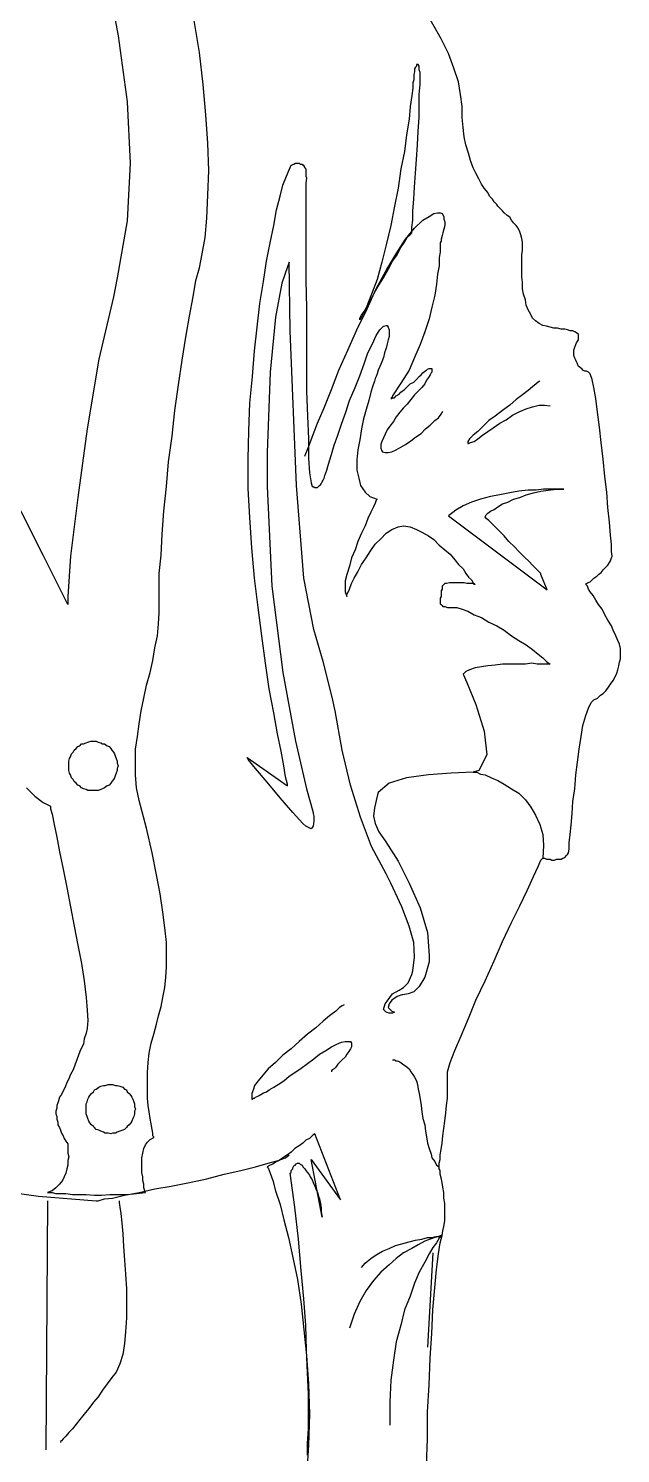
# Model space of a CAD drawing. Extents: x 139.2 to 139.88, y 53.83 to 55.68.
# Drawn here: x 139.574 to 139.825, y 54.707 to 55.31 of the extents above; entities that cross this region are included whole.
import ezdxf

# ---------------------------------------------------------------- set-up
doc = ezdxf.new("R2010")
doc.units = 0
doc.layers.get('0').update_dxf_attribs({"linetype": 'CONTINUOUS'})

msp = doc.modelspace()

# ---------------------------------------------------------------- linework, layer by layer
at = {"linetype": 'CONTINUOUS'}
for points in [[(139.60642, 55.33741), (139.61223, 55.30643), (139.6161, 55.27855), (139.61726, 55.2526), (139.6161, 55.2282), (139.61183, 55.20419), (139.61029, 55.19605), (139.60409, 55.16972), (139.59906, 55.14029), (139.59519, 55.11125), (139.59208, 55.08646), (139.59092, 55.06942), (139.59092, 55.06594), (139.58047, 55.08685), (139.55335, 55.14029), (139.5154, 55.21465), (139.47242, 55.29713), (139.42983, 55.37536)], [(139.75784, 55.27662), (139.75706, 55.28165), (139.75629, 55.28707), (139.75435, 55.29288), (139.75204, 55.29907), (139.74893, 55.30527), (139.74545, 55.31146), (139.74158, 55.31804), (139.73731, 55.32425), (139.73266, 55.33045), (139.72763, 55.33626), (139.7226, 55.34206), (139.71718, 55.34709), (139.71137, 55.35214), (139.70595, 55.35639), (139.70014, 55.36026), (139.69433, 55.36335)], [(139.5735, 54.98849), (139.57698, 54.985), (139.58047, 54.98228), (139.58356, 54.98073), (139.58356, 54.97957), (139.58434, 54.97726), (139.58512, 54.97299), (139.58627, 54.96756), (139.58745, 54.96137), (139.58899, 54.95401), (139.59054, 54.94627), (139.59208, 54.93813), (139.59364, 54.93001), (139.59519, 54.92187), (139.59673, 54.91413), (139.5979, 54.90677), (139.59867, 54.8998), (139.59906, 54.89437), (139.59944, 54.89011), (139.59906, 54.88663), (139.59867, 54.8847), (139.5979, 54.88237), (139.59751, 54.88005), (139.59635, 54.87772), (139.59557, 54.87578), (139.59479, 54.87346), (139.59402, 54.87153), (139.59326, 54.8692), (139.59208, 54.86726), (139.59132, 54.86533), (139.59054, 54.86379), (139.58976, 54.86184), (139.58899, 54.8603), (139.58821, 54.85874), (139.58745, 54.85758), (139.58705, 54.85603), (139.58667, 54.85527), (139.58627, 54.85409), (139.58627, 54.85293), (139.58589, 54.85178), (139.58589, 54.85062), (139.58627, 54.84944), (139.58627, 54.84829), (139.58667, 54.84713), (139.58667, 54.84597), (139.58745, 54.8448), (139.58783, 54.84364), (139.58821, 54.84248), (139.58899, 54.84132), (139.58938, 54.84016), (139.59015, 54.83899), (139.59092, 54.83783), (139.59092, 54.83783), (139.59092, 54.83745), (139.59092, 54.83628), (139.59092, 54.83551), (139.59092, 54.83396), (139.59132, 54.83241), (139.59092, 54.83087), (139.59092, 54.82893), (139.59054, 54.82738), (139.59015, 54.82544), (139.58938, 54.82389), (139.58861, 54.82235), (139.58745, 54.82079), (139.58589, 54.81924), (139.58434, 54.81808), (139.5824, 54.8173), (139.5824, 54.8173), (139.58318, 54.8173), (139.58434, 54.8173), (139.58589, 54.81692), (139.58783, 54.81692), (139.59015, 54.81692), (139.59286, 54.81654), (139.59557, 54.81654), (139.59867, 54.81654), (139.60216, 54.81614), (139.60525, 54.81614), (139.60874, 54.81654), (139.61261, 54.81654), (139.6161, 54.81654), (139.61997, 54.81692), (139.62384, 54.8173), (139.62346, 54.8177), (139.62346, 54.81808), (139.62307, 54.81924), (139.62307, 54.82079), (139.62269, 54.82235), (139.62269, 54.82389), (139.62229, 54.82582), (139.62229, 54.82815), (139.62229, 54.83009), (139.62229, 54.83202), (139.62269, 54.83396), (139.62307, 54.8359), (139.62384, 54.83745), (139.62462, 54.83861), (139.62578, 54.83977), (139.62733, 54.84054), (139.62733, 54.84092), (139.62694, 54.84132), (139.62694, 54.84248), (139.62656, 54.84403), (139.62618, 54.84635), (139.62578, 54.84868), (139.6254, 54.85138), (139.625, 54.85409), (139.62462, 54.8572), (139.62462, 54.86068), (139.62462, 54.86455), (139.62462, 54.86804), (139.625, 54.87231), (139.6254, 54.87618), (139.62618, 54.88043), (139.62733, 54.8843), (139.62849, 54.88857), (139.62927, 54.89204), (139.63043, 54.89593), (139.6312, 54.8998), (139.63198, 54.90405), (139.63236, 54.90832), (139.63274, 54.91257), (139.63274, 54.91762), (139.63274, 54.92303), (139.63198, 54.92923), (139.6312, 54.93582), (139.63005, 54.94356), (139.62849, 54.9517), (139.62656, 54.96098), (139.62422, 54.97145), (139.62113, 54.98306), (139.61997, 54.98849), (139.61959, 54.9939), (139.61959, 54.99932), (139.61959, 55.00475), (139.62035, 55.01018), (139.62113, 55.01559), (139.62191, 55.02101), (139.62307, 55.02644), (139.62422, 55.03185), (139.62578, 55.03727), (139.62694, 55.04232), (139.62771, 55.04773), (139.62887, 55.05277), (139.62927, 55.0578), (139.62965, 55.06245), (139.62965, 55.0671), (139.62965, 55.07253), (139.62965, 55.0791), (139.63043, 55.08685), (139.63081, 55.09575), (139.63159, 55.10543), (139.63274, 55.11589), (139.63352, 55.12636), (139.63508, 55.13719), (139.63623, 55.14803), (139.63779, 55.15888), (139.63933, 55.16934), (139.64088, 55.17901), (139.64244, 55.18793), (139.64398, 55.19605), (139.64515, 55.20303), (139.64669, 55.20844), (139.64785, 55.21427), (139.64902, 55.22123), (139.6498, 55.22937), (139.65018, 55.23905), (139.65056, 55.2495), (139.65018, 55.26112), (139.6494, 55.27313), (139.64824, 55.2859), (139.64669, 55.29946), (139.64437, 55.31301)], [(139.73654, 55.22317), (139.73654, 55.22355), (139.73654, 55.22548), (139.73693, 55.22859), (139.73693, 55.23246), (139.73731, 55.23749), (139.73771, 55.24254), (139.73809, 55.24835), (139.73847, 55.25415), (139.73887, 55.26034), (139.73925, 55.26616), (139.73964, 55.27197), (139.73964, 55.277), (139.73964, 55.28165), (139.74003, 55.2859), (139.74003, 55.28901), (139.74003, 55.29094), (139.73964, 55.2921), (139.73964, 55.29326), (139.73964, 55.29366), (139.73925, 55.29442), (139.73925, 55.29442), (139.73887, 55.29442), (139.73847, 55.29442), (139.73847, 55.29404), (139.73847, 55.29366), (139.73809, 55.29326), (139.73771, 55.29248), (139.73771, 55.29133), (139.73731, 55.29017), (139.73731, 55.28901), (139.73731, 55.28783), (139.73693, 55.28668), (139.73693, 55.28436), (139.73654, 55.28127), (139.73577, 55.27662), (139.73538, 55.27119), (139.73422, 55.26461), (139.73344, 55.25764), (139.73189, 55.25028), (139.73073, 55.24214), (139.72919, 55.2344), (139.72763, 55.22626), (139.7257, 55.21814), (139.72376, 55.21078), (139.72183, 55.20342), (139.7195, 55.19723), (139.71718, 55.19141), (139.71447, 55.18638), (139.71447, 55.18715), (139.71524, 55.18831), (139.7164, 55.18987), (139.71756, 55.19218), (139.71911, 55.1949), (139.72067, 55.19799), (139.7226, 55.2011), (139.72454, 55.20419), (139.72648, 55.20768), (139.72841, 55.21116), (139.73035, 55.21387), (139.73189, 55.21696), (139.73344, 55.2193), (139.7346, 55.22123), (139.73577, 55.22239), (139.73654, 55.22317)], [(139.77255, 55.23518), (139.77139, 55.23634), (139.77061, 55.23749), (139.76946, 55.23865), (139.76868, 55.24021), (139.76714, 55.24214), (139.76598, 55.2437), (139.76481, 55.24601), (139.76365, 55.24835), (139.76249, 55.25066), (139.76133, 55.25376), (139.76055, 55.25687), (139.7594, 55.26034), (139.75862, 55.26383), (139.75822, 55.2677), (139.75784, 55.27197), (139.75784, 55.27662)], [(139.66684, 55.00126), (139.68388, 54.98925), (139.68388, 54.99003), (139.6831, 54.99312), (139.68232, 54.99777), (139.68116, 55.00397), (139.67961, 55.01133), (139.67806, 55.02023), (139.67612, 55.03031), (139.67458, 55.04115), (139.67303, 55.05277), (139.67147, 55.06477), (139.66993, 55.07716), (139.66877, 55.08995), (139.668, 55.10273), (139.66722, 55.11512), (139.66722, 55.12752), (139.6676, 55.13951), (139.668, 55.15114), (139.66915, 55.16237), (139.66993, 55.17321), (139.67109, 55.18328), (139.67225, 55.19334), (139.6738, 55.20264), (139.67496, 55.21116), (139.67652, 55.21892), (139.67806, 55.22626), (139.67923, 55.23285), (139.68077, 55.23865), (139.68194, 55.2433), (139.68348, 55.24717), (139.68464, 55.24988), (139.68542, 55.25182), (139.68658, 55.25222), (139.68735, 55.2526), (139.68775, 55.2526), (139.68853, 55.2526), (139.68891, 55.2526), (139.68929, 55.25222), (139.69007, 55.25222), (139.69046, 55.25182), (139.69084, 55.25182), (139.69084, 55.25144), (139.69122, 55.25066), (139.69162, 55.25028), (139.69162, 55.24988), (139.69162, 55.24911), (139.69162, 55.24835), (139.69162, 55.24717), (139.692, 55.24641), (139.69162, 55.24408), (139.69162, 55.23905), (139.69162, 55.23246), (139.69162, 55.22394), (139.69162, 55.21387), (139.69162, 55.20303), (139.692, 55.19141), (139.692, 55.17941), (139.692, 55.16778), (139.692, 55.15617), (139.6924, 55.14571), (139.69278, 55.13604), (139.69278, 55.1279), (139.69316, 55.12171), (139.69394, 55.11744), (139.69433, 55.11589), (139.69471, 55.11589), (139.69549, 55.11551), (139.69587, 55.11551), (139.69627, 55.11551), (139.69665, 55.11551), (139.69705, 55.11589), (139.69743, 55.11628), (139.69781, 55.11666), (139.6982, 55.11706), (139.69859, 55.11782), (139.69898, 55.1186), (139.69936, 55.11938), (139.69974, 55.12054), (139.70014, 55.12171), (139.70052, 55.12287), (139.70092, 55.12441), (139.70168, 55.12674), (139.70246, 55.12945), (139.70363, 55.13332), (139.70517, 55.13757), (139.70672, 55.14222), (139.70866, 55.14727), (139.7102, 55.1523), (139.71253, 55.15772), (139.71447, 55.16275), (139.7164, 55.16778), (139.71796, 55.17243), (139.71989, 55.1763), (139.72143, 55.17979), (139.72299, 55.18212), (139.72454, 55.18366), (139.7257, 55.18406), (139.72608, 55.18406), (139.72648, 55.18328), (139.72686, 55.18212), (139.72686, 55.18095), (139.72686, 55.17941), (139.72648, 55.17786), (139.72608, 55.1763), (139.7257, 55.17437), (139.72492, 55.17243), (139.72454, 55.17049), (139.72376, 55.16856), (139.72299, 55.16662), (139.72221, 55.16508), (139.72183, 55.16353), (139.72143, 55.16237), (139.72105, 55.16159), (139.72067, 55.16044), (139.71989, 55.1581), (139.71911, 55.15579), (139.71834, 55.1523), (139.71718, 55.14843), (139.71602, 55.14455), (139.71524, 55.14029), (139.71447, 55.13564), (139.71369, 55.13139), (139.71331, 55.12712), (139.71331, 55.12287), (139.71409, 55.11938), (139.71485, 55.11628), (139.71678, 55.11357), (139.71872, 55.11163), (139.72183, 55.11048), (139.72143, 55.11008), (139.72105, 55.10892), (139.72027, 55.10737), (139.71911, 55.10505), (139.71796, 55.10234), (139.71678, 55.09924), (139.71524, 55.09615), (139.71369, 55.09266), (139.71253, 55.08917), (139.71098, 55.08568), (139.7102, 55.0822), (139.70904, 55.07871), (139.70826, 55.076), (139.70826, 55.07329), (139.70826, 55.07135), (139.70904, 55.06942), (139.70904, 55.07019), (139.70944, 55.07097), (139.7102, 55.07253), (139.71098, 55.07484), (139.71215, 55.07716), (139.71369, 55.07987), (139.71524, 55.08298), (139.71718, 55.08568), (139.71911, 55.08879), (139.72105, 55.0915), (139.72337, 55.09382), (139.7257, 55.09615), (139.72802, 55.09769), (139.73073, 55.09885), (139.73306, 55.09924), (139.73577, 55.09885), (139.73847, 55.09769), (139.7408, 55.09653), (139.74352, 55.09498), (139.74583, 55.09344), (139.74816, 55.0911), (139.75048, 55.08917), (139.75281, 55.08723), (139.75475, 55.08492), (139.75629, 55.08298), (139.75822, 55.08105), (139.7594, 55.0791), (139.76055, 55.07756), (139.76171, 55.0764), (139.76249, 55.07522), (139.76287, 55.07484), (139.76327, 55.07446), (139.76287, 55.07446), (139.76249, 55.07484), (139.76171, 55.07484), (139.76094, 55.07484), (139.75978, 55.07484), (139.75862, 55.07522), (139.75745, 55.07522), (139.75629, 55.07522), (139.75475, 55.07522), (139.75357, 55.07522), (139.75242, 55.07522), (139.75126, 55.07484), (139.75048, 55.07484), (139.7497, 55.07407), (139.74932, 55.07368), (139.74932, 55.07253), (139.74893, 55.07175), (139.74893, 55.07097), (139.74893, 55.07019), (139.74893, 55.06942), (139.74854, 55.06864), (139.74854, 55.06826), (139.74854, 55.06748), (139.74854, 55.0671), (139.74854, 55.06632), (139.74893, 55.06594), (139.74932, 55.06555), (139.7497, 55.06516), (139.75048, 55.06516), (139.75164, 55.06477), (139.75281, 55.06477), (139.75397, 55.06477), (139.75551, 55.06477), (139.75784, 55.06401), (139.76016, 55.06323), (139.76287, 55.06167), (139.76598, 55.06052), (139.76907, 55.05858), (139.77255, 55.05703), (139.77566, 55.05509), (139.77875, 55.05277), (139.78185, 55.05084), (139.78496, 55.0489), (139.78765, 55.04695), (139.78999, 55.04502), (139.79192, 55.04348), (139.79348, 55.04192), (139.79501, 55.04076), (139.79424, 55.04076), (139.79348, 55.04076), (139.79192, 55.04076), (139.7896, 55.04076), (139.78727, 55.04115), (139.78456, 55.04076), (139.78147, 55.04076), (139.77798, 55.04076), (139.77488, 55.04076), (139.77179, 55.04037), (139.76868, 55.03999), (139.76598, 55.03961), (139.76327, 55.03921), (139.76094, 55.03843), (139.7594, 55.03767), (139.75822, 55.0365), (139.75978, 55.03302), (139.76365, 55.02372), (139.76714, 55.01249), (139.7683, 55.00242), (139.76481, 54.99583), (139.76249, 54.99507), (139.75319, 54.99468), (139.74352, 54.9939), (139.73422, 54.99274), (139.72686, 54.99042), (139.72221, 54.98655), (139.72183, 54.985), (139.72067, 54.97997), (139.72027, 54.97648), (139.72105, 54.97338), (139.7226, 54.96989), (139.7253, 54.96602), (139.72648, 54.96409), (139.73073, 54.9575), (139.73538, 54.94821), (139.74003, 54.93775), (139.74312, 54.9273), (139.7439, 54.91762), (139.7439, 54.9149), (139.74196, 54.90832), (139.73964, 54.90445), (139.73731, 54.90212), (139.735, 54.90134), (139.73266, 54.90096), (139.73228, 54.90096), (139.73035, 54.90018), (139.72802, 54.89863), (139.72686, 54.89709), (139.72648, 54.89553), (139.72802, 54.89399), (139.72919, 54.8936), (139.72841, 54.89322), (139.72686, 54.89322), (139.7257, 54.8936), (139.72454, 54.89476), (139.7253, 54.89709), (139.72608, 54.89825), (139.72841, 54.90134), (139.73112, 54.90289), (139.73306, 54.90405), (139.735, 54.90599), (139.73654, 54.90948), (139.73693, 54.91103), (139.73771, 54.91684), (139.73731, 54.92303), (139.73538, 54.93001), (139.73228, 54.93813), (139.72763, 54.94821), (139.7257, 54.95208), (139.7195, 54.96369), (139.71485, 54.97608), (139.7106, 54.98965), (139.7071, 55.00435), (139.70401, 55.02101), (139.70285, 55.02682), (139.69898, 55.04192), (139.69509, 55.05547), (139.69084, 55.07716), (139.68775, 55.11628), (139.68504, 55.18173), (139.68464, 55.21078), (139.68388, 55.20884), (139.68155, 55.20186), (139.67883, 55.18753), (139.67652, 55.16431), (139.67536, 55.13023), (139.67536, 55.11589), (139.67729, 55.07368), (139.68194, 55.03727), (139.68735, 55.00822), (139.692, 54.98809), (139.69471, 54.97802), (139.69471, 54.97764), (139.69509, 54.97648), (139.69509, 54.97454), (139.69471, 54.97221), (139.69394, 54.97105), (139.69162, 54.97221), (139.69046, 54.97338), (139.68619, 54.97802), (139.68077, 54.98422), (139.67536, 54.9908), (139.67031, 54.99661), (139.66722, 55.00048), (139.66684, 55.00126)], [(139.7834, 55.21581), (139.7834, 55.21774), (139.7834, 55.2193), (139.78302, 55.22085), (139.78262, 55.22239), (139.78224, 55.22355), (139.78147, 55.2251), (139.78069, 55.22626), (139.77953, 55.22744), (139.77875, 55.22859), (139.77798, 55.22975), (139.77682, 55.23053), (139.77566, 55.23169), (139.77488, 55.23246), (139.77372, 55.23362), (139.77295, 55.2344), (139.77255, 55.23518)], [(139.69122, 55.12867), (139.69162, 55.12983), (139.69278, 55.13255), (139.69433, 55.13681), (139.69665, 55.14262), (139.69936, 55.1492), (139.70246, 55.15695), (139.70557, 55.16508), (139.70944, 55.1736), (139.71331, 55.18212), (139.71756, 55.19102), (139.72143, 55.19954), (139.7257, 55.20729), (139.72995, 55.21427), (139.73382, 55.22045), (139.73771, 55.2251), (139.74118, 55.22859)], [(139.74118, 55.22859), (139.7439, 55.23013), (139.74583, 55.23131), (139.74739, 55.23169), (139.74854, 55.23169), (139.74932, 55.23131), (139.7501, 55.23013), (139.7501, 55.22897), (139.75048, 55.22782), (139.75048, 55.22626), (139.7501, 55.22472), (139.7497, 55.22317), (139.74932, 55.22201), (139.74893, 55.22045), (139.74893, 55.21968), (139.74854, 55.21892), (139.74854, 55.21892)], [(139.74854, 55.21892), (139.74854, 55.21852), (139.74854, 55.21696), (139.74854, 55.21503), (139.74816, 55.21271), (139.74816, 55.20922), (139.74739, 55.20575), (139.74699, 55.20148), (139.74623, 55.19683), (139.74505, 55.1918), (139.7439, 55.18676), (139.74196, 55.18135), (139.74003, 55.17592), (139.73771, 55.17049), (139.73538, 55.16508), (139.73189, 55.15966), (139.72841, 55.15423)], [(139.79192, 55.18406), (139.79037, 55.18482), (139.78883, 55.18599), (139.78765, 55.18715), (139.78689, 55.18871), (139.78572, 55.19064), (139.78496, 55.19258), (139.78456, 55.1949), (139.78378, 55.19723), (139.7834, 55.19954), (139.7834, 55.20226), (139.78302, 55.20457), (139.78302, 55.20691), (139.78302, 55.20962), (139.78302, 55.21155), (139.78302, 55.21387), (139.7834, 55.21581)], [(139.80625, 55.1767), (139.80702, 55.17786), (139.80702, 55.17863), (139.80702, 55.17979), (139.80702, 55.18019), (139.80625, 55.18095), (139.80547, 55.18135), (139.80471, 55.18173), (139.80353, 55.18173), (139.80238, 55.18212), (139.80122, 55.1825), (139.79966, 55.1825), (139.79812, 55.18289), (139.79657, 55.18289), (139.79501, 55.18328), (139.79348, 55.18366), (139.79192, 55.18406)], [(139.81128, 55.16431), (139.81051, 55.16469), (139.80974, 55.16469), (139.80896, 55.16508), (139.80858, 55.16547), (139.8078, 55.16624), (139.80702, 55.16662), (139.80664, 55.16778), (139.80625, 55.16856), (139.80587, 55.16934), (139.80547, 55.17011), (139.80509, 55.17127), (139.80509, 55.17243), (139.80509, 55.1736), (139.80547, 55.17476), (139.80587, 55.17592), (139.80625, 55.1767)], [(139.72841, 55.15423), (139.72802, 55.15346), (139.72763, 55.15307), (139.72802, 55.15307), (139.72841, 55.15346), (139.72919, 55.15346), (139.72995, 55.15423), (139.73112, 55.15501), (139.73189, 55.15579), (139.73344, 55.15695), (139.7346, 55.1581), (139.73577, 55.15926), (139.73731, 55.16004), (139.73847, 55.1612), (139.73964, 55.16237), (139.74041, 55.16313), (139.74118, 55.16391)], [(139.74118, 55.16391), (139.74196, 55.16469), (139.74274, 55.16508), (139.74312, 55.16547), (139.7439, 55.16585), (139.74429, 55.16585), (139.74467, 55.16585), (139.74505, 55.16585), (139.74505, 55.16547), (139.74505, 55.16508), (139.74505, 55.16431), (139.74467, 55.16391), (139.74429, 55.16313), (139.74352, 55.16198), (139.74274, 55.16082), (139.74196, 55.15926), (139.7408, 55.15772)], [(139.82135, 55.08646), (139.82097, 55.08839), (139.82097, 55.0915), (139.82057, 55.09537), (139.82019, 55.10078), (139.81942, 55.10699), (139.81903, 55.11357), (139.81826, 55.12015), (139.81748, 55.12752), (139.8167, 55.13448), (139.81593, 55.14106), (139.81516, 55.14727), (139.81439, 55.15307), (139.81361, 55.15772), (139.81283, 55.1612), (139.81205, 55.16353), (139.81128, 55.16431)], [(139.7408, 55.15772), (139.73925, 55.15617), (139.73771, 55.15461), (139.73615, 55.15268), (139.7346, 55.15074), (139.73306, 55.1492), (139.73151, 55.14727), (139.72995, 55.14533), (139.72879, 55.1434), (139.72725, 55.14146), (139.72608, 55.13991), (139.7253, 55.13797), (139.72454, 55.13642), (139.72376, 55.13488), (139.72337, 55.1337), (139.72337, 55.13216), (139.72376, 55.13099)], [(139.79076, 55.16044), (139.78999, 55.16004), (139.78921, 55.15926), (139.78765, 55.1581), (139.78572, 55.15655), (139.7834, 55.15461), (139.78069, 55.15268), (139.77798, 55.15036), (139.77488, 55.14803), (139.77179, 55.14571), (139.76907, 55.14378), (139.76674, 55.14146), (139.76443, 55.13913), (139.76249, 55.13757), (139.76094, 55.13604), (139.76016, 55.13488), (139.76016, 55.1341)], [(139.76016, 55.1341), (139.76055, 55.1341), (139.76133, 55.13448), (139.76287, 55.13488), (139.76443, 55.13604), (139.76636, 55.13757), (139.76868, 55.13913), (139.77101, 55.14068), (139.77372, 55.14262), (139.77644, 55.14416), (139.77913, 55.14609), (139.78224, 55.14765), (139.78496, 55.14881), (139.78765, 55.14958), (139.79037, 55.15036), (139.7927, 55.15036), (139.79501, 55.14998)], [(139.72376, 55.13099), (139.72414, 55.13061), (139.7253, 55.13023), (139.72648, 55.13023), (139.72802, 55.13061), (139.72995, 55.13139), (139.73189, 55.13255), (139.73382, 55.1337), (139.73615, 55.13526), (139.73809, 55.13681), (139.74041, 55.13835), (139.74236, 55.14029), (139.74429, 55.14184), (139.74623, 55.14378), (139.74777, 55.14494), (139.74893, 55.14649), (139.7497, 55.14765)], [(139.80082, 55.11473), (139.80044, 55.11473), (139.79928, 55.11473), (139.79773, 55.11473), (139.79541, 55.11473), (139.7923, 55.11473), (139.78921, 55.11435), (139.78572, 55.11435), (139.78185, 55.11395), (139.77798, 55.11319), (139.77372, 55.11241), (139.76985, 55.11163), (139.76558, 55.11048), (139.76171, 55.1093), (139.75822, 55.10776), (139.75513, 55.10583), (139.75204, 55.1035), (139.79386, 55.07213), (139.79114, 55.07871), (139.79114, 55.0791), (139.79037, 55.07987), (139.78921, 55.08105), (139.78765, 55.08259), (139.78611, 55.08414), (139.78418, 55.08608), (139.78185, 55.08839), (139.77991, 55.09033), (139.77759, 55.09266), (139.77566, 55.09498), (139.77372, 55.09691), (139.77179, 55.09885), (139.77023, 55.1004), (139.76907, 55.10156), (139.76792, 55.10234), (139.76752, 55.10311), (139.76752, 55.10311), (139.76792, 55.10389), (139.76868, 55.10467), (139.76985, 55.10543), (139.77139, 55.10621), (139.77295, 55.10737), (139.77488, 55.10854), (139.7772, 55.1093), (139.77953, 55.11048), (139.78224, 55.11125), (139.78496, 55.11241), (139.78805, 55.11319), (139.79114, 55.11395), (139.79424, 55.11435), (139.79773, 55.11473), (139.80082, 55.11473)], [(139.81012, 55.07446), (139.81012, 55.07446), (139.81051, 55.07484), (139.8109, 55.07522), (139.81205, 55.07562), (139.81283, 55.0764), (139.81361, 55.07716), (139.81477, 55.07794), (139.81554, 55.07871), (139.8167, 55.07949), (139.81748, 55.08065), (139.81864, 55.08181), (139.81942, 55.08259), (139.82019, 55.08374), (139.82057, 55.08452), (139.82097, 55.08568), (139.82135, 55.08646)], [(139.82484, 55.04735), (139.82444, 55.04928), (139.82368, 55.05084), (139.82291, 55.05277), (139.82175, 55.05509), (139.82097, 55.05703), (139.81942, 55.05936), (139.81826, 55.06167), (139.8171, 55.06401), (139.81554, 55.06594), (139.81439, 55.06788), (139.81323, 55.06981), (139.81205, 55.07135), (139.81128, 55.07253), (139.8109, 55.07368), (139.81012, 55.07446), (139.81012, 55.07446)], [(139.81361, 55.02566), (139.81516, 55.02644), (139.81632, 55.0276), (139.81748, 55.02837), (139.81864, 55.02953), (139.81981, 55.03109), (139.82057, 55.03224), (139.82175, 55.0338), (139.82251, 55.03534), (139.82329, 55.03689), (139.82368, 55.03843), (139.82406, 55.03999), (139.82444, 55.04154), (139.82484, 55.04308), (139.82484, 55.04464), (139.82484, 55.04619), (139.82484, 55.04735)], [(139.80276, 54.96098), (139.80315, 54.96253), (139.80315, 54.96525), (139.80353, 54.96874), (139.80393, 54.97261), (139.80431, 54.97764), (139.80471, 54.98267), (139.80547, 54.98809), (139.80587, 54.9939), (139.80664, 54.99932), (139.80741, 55.00475), (139.80818, 55.01018), (139.80896, 55.01481), (139.81012, 55.01908), (139.81128, 55.02217), (139.81245, 55.0245), (139.81361, 55.02566)], [(139.60177, 55.00822), (139.60293, 55.00822), (139.60371, 55.00784), (139.60487, 55.00746), (139.60565, 55.00707), (139.60642, 55.00707), (139.60758, 55.00629), (139.60836, 55.00591), (139.60912, 55.00513), (139.60952, 55.00435), (139.61029, 55.00359), (139.61068, 55.00281), (139.61107, 55.00164), (139.61145, 55.00088), (139.61183, 54.99971), (139.61183, 54.99894), (139.61223, 54.99777), (139.61183, 54.99661), (139.61183, 54.99583), (139.61145, 54.99468), (139.61107, 54.9939), (139.61068, 54.99274), (139.61029, 54.99196), (139.60952, 54.99119), (139.60912, 54.99042), (139.60836, 54.98965), (139.60758, 54.98925), (139.60642, 54.98849), (139.60565, 54.98809), (139.60487, 54.98771), (139.60371, 54.98731), (139.60293, 54.98731), (139.60177, 54.98731), (139.6006, 54.98731), (139.59944, 54.98731), (139.59867, 54.98771), (139.59751, 54.98809), (139.59673, 54.98849), (139.59597, 54.98925), (139.59519, 54.98965), (139.59441, 54.99042), (139.59364, 54.99119), (139.59326, 54.99196), (139.59248, 54.99274), (139.59208, 54.9939), (139.5917, 54.99468), (139.59132, 54.99583), (139.59132, 54.99661), (139.59132, 54.99777), (139.59132, 54.99894), (139.59132, 54.99971), (139.5917, 55.00088), (139.59208, 55.00164), (139.59248, 55.00281), (139.59326, 55.00359), (139.59364, 55.00435), (139.59441, 55.00513), (139.59519, 55.00591), (139.59597, 55.00629), (139.59673, 55.00707), (139.59751, 55.00707), (139.59867, 55.00746), (139.59944, 55.00784), (139.6006, 55.00822), (139.60177, 55.00822)], [(139.76249, 54.99507), (139.76287, 54.99507), (139.76403, 54.99507), (139.76558, 54.99429), (139.76752, 54.9939), (139.77023, 54.99274), (139.77295, 54.99158), (139.77566, 54.99003), (139.77875, 54.98809), (139.78185, 54.98616), (139.78456, 54.98344), (139.78689, 54.98035), (139.78883, 54.97686), (139.79076, 54.97299), (139.79192, 54.96874), (139.7923, 54.96409), (139.79192, 54.95866)], [(139.75164, 54.8661), (139.75164, 54.86842), (139.75281, 54.87231), (139.75475, 54.87734), (139.75745, 54.88352), (139.76055, 54.89088), (139.76365, 54.89863), (139.76752, 54.90677), (139.77139, 54.91529), (139.77488, 54.92342), (139.77875, 54.93155), (139.78224, 54.93853), (139.78534, 54.94511), (139.78805, 54.95092), (139.78999, 54.95517), (139.79114, 54.95788), (139.79192, 54.95866)], [(139.79192, 54.95866), (139.7923, 54.95866), (139.7927, 54.95866), (139.79348, 54.95828), (139.79424, 54.95828), (139.79501, 54.95828), (139.79579, 54.95788), (139.79695, 54.95788), (139.79773, 54.95828), (139.79889, 54.95828), (139.79966, 54.95828), (139.80044, 54.95866), (139.80122, 54.95904), (139.80199, 54.95982), (139.80238, 54.96022), (139.80276, 54.96098)], [(139.70788, 54.89669), (139.7071, 54.89631), (139.70595, 54.89553), (139.70439, 54.89399), (139.70168, 54.89204), (139.69898, 54.88973), (139.69587, 54.88701), (139.6924, 54.8843), (139.68891, 54.88121), (139.68542, 54.87811), (139.68194, 54.8754), (139.67883, 54.87231), (139.67574, 54.86959), (139.67342, 54.86688), (139.67147, 54.86455), (139.66993, 54.86261), (139.66954, 54.86107)], [(139.67496, 54.8599), (139.67612, 54.86068), (139.67806, 54.86184), (139.67999, 54.86301), (139.68232, 54.86455), (139.68464, 54.86648), (139.68697, 54.86804), (139.68968, 54.86997), (139.6924, 54.87191), (139.69509, 54.87385), (139.69743, 54.87578), (139.70014, 54.87734), (139.70246, 54.87889), (139.70479, 54.88005), (139.70672, 54.88083), (139.70826, 54.88121), (139.70944, 54.88121)], [(139.70944, 54.88121), (139.7106, 54.88121), (139.71098, 54.88043), (139.71098, 54.88005), (139.71098, 54.87889), (139.7106, 54.87811), (139.70982, 54.87694), (139.70904, 54.87578), (139.70826, 54.87462), (139.7071, 54.87346), (139.70595, 54.87231), (139.70517, 54.87153), (139.70439, 54.87037), (139.70363, 54.86959), (139.70285, 54.8692), (139.70246, 54.86882), (139.70246, 54.86842)], [(139.40581, 54.87811), (139.40658, 54.87772), (139.4089, 54.87578), (139.41239, 54.87307), (139.41782, 54.8692), (139.4244, 54.86494), (139.43292, 54.8603), (139.4426, 54.85487), (139.45421, 54.84906), (139.46738, 54.84364), (139.48172, 54.83783), (139.49798, 54.83241), (139.5158, 54.82738), (139.53516, 54.82273), (139.55607, 54.81886), (139.57853, 54.81576), (139.60293, 54.81383)], [(139.72841, 54.87346), (139.72879, 54.87346), (139.72919, 54.87346), (139.72995, 54.87307), (139.73035, 54.87307), (139.73112, 54.87269), (139.73189, 54.87231), (139.73266, 54.87153), (139.73344, 54.87113), (139.7346, 54.87037), (139.73538, 54.86959), (139.73615, 54.86842), (139.73693, 54.86726), (139.73771, 54.8661), (139.73847, 54.86455), (139.73887, 54.86301)], [(139.60912, 54.86301), (139.6099, 54.86301), (139.61107, 54.86261), (139.61183, 54.86261), (139.61301, 54.86223), (139.61417, 54.86184), (139.61494, 54.86107), (139.6157, 54.86068), (139.6161, 54.8599), (139.61688, 54.85914), (139.61764, 54.85836), (139.61804, 54.85758), (139.61842, 54.85681), (139.61881, 54.85565), (139.6192, 54.85487), (139.6192, 54.85371), (139.61959, 54.85255), (139.6192, 54.85178), (139.6192, 54.85062), (139.61881, 54.84944), (139.61842, 54.84868), (139.61804, 54.84751), (139.61764, 54.84673), (139.61688, 54.84597), (139.6161, 54.84519), (139.6157, 54.8448), (139.61494, 54.84403), (139.61417, 54.84364), (139.61301, 54.84326), (139.61183, 54.84286), (139.61107, 54.84248), (139.6099, 54.84248), (139.60912, 54.8421), (139.60796, 54.84248), (139.6068, 54.84248), (139.60603, 54.84286), (139.60487, 54.84326), (139.60409, 54.84364), (139.60293, 54.84403), (139.60216, 54.8448), (139.60177, 54.84519), (139.601, 54.84597), (139.60022, 54.84673), (139.59984, 54.84751), (139.59944, 54.84868), (139.59906, 54.84944), (139.59867, 54.85062), (139.59867, 54.85178), (139.59867, 54.85255), (139.59867, 54.85371), (139.59867, 54.85487), (139.59906, 54.85565), (139.59944, 54.85681), (139.59984, 54.85758), (139.60022, 54.85836), (139.601, 54.85914), (139.60177, 54.8599), (139.60216, 54.86068), (139.60293, 54.86107), (139.60409, 54.86184), (139.60487, 54.86223), (139.60603, 54.86261), (139.6068, 54.86261), (139.60796, 54.86301), (139.60912, 54.86301)], [(139.66954, 54.86107), (139.66915, 54.8599), (139.66877, 54.85914), (139.66877, 54.85836), (139.66877, 54.85758), (139.66877, 54.8572), (139.66877, 54.8572), (139.66877, 54.85681), (139.66915, 54.85681), (139.66954, 54.8572), (139.66993, 54.8572), (139.67031, 54.85758), (139.67109, 54.85796), (139.67187, 54.85836), (139.67265, 54.85874), (139.6738, 54.85952), (139.67496, 54.8599)], [(139.73887, 54.86301), (139.73925, 54.86107), (139.73964, 54.85914), (139.74003, 54.85681), (139.74041, 54.85409), (139.7408, 54.85138), (139.74118, 54.84868), (139.74196, 54.84597), (139.74236, 54.84326), (139.74274, 54.84092), (139.74312, 54.83821), (139.7439, 54.8359), (139.74467, 54.83358), (139.74505, 54.83202), (139.74623, 54.83047), (139.74699, 54.82893), (139.74816, 54.82815)], [(139.74816, 54.82815), (139.74816, 54.82853), (139.74816, 54.82969), (139.74854, 54.83125), (139.74854, 54.83318), (139.74893, 54.83551), (139.74932, 54.83821), (139.7497, 54.84132), (139.7501, 54.84442), (139.75048, 54.84751), (139.75088, 54.851), (139.75126, 54.85409), (139.75164, 54.8572), (139.75164, 54.8599), (139.75164, 54.86223), (139.75164, 54.86455), (139.75164, 54.8661)], [(139.6924, 54.70616), (139.6924, 54.71119), (139.69278, 54.7174), (139.69278, 54.72436), (139.69278, 54.7321), (139.6924, 54.74102), (139.692, 54.7507), (139.69162, 54.76115), (139.69084, 54.77239), (139.68968, 54.78438), (139.68853, 54.79755), (139.68697, 54.81111), (139.68504, 54.82544), (139.68504, 54.82544), (139.68504, 54.82544), (139.68542, 54.82582), (139.68542, 54.8266), (139.68581, 54.82699), (139.68619, 54.82738), (139.68619, 54.82776), (139.68658, 54.82853), (139.68735, 54.82893), (139.68735, 54.82931), (139.68813, 54.82969), (139.68853, 54.82969), (139.68891, 54.82969), (139.68929, 54.82931), (139.69007, 54.82893), (139.69046, 54.82815), (139.69122, 54.82738), (139.69162, 54.8266), (139.6924, 54.82582), (139.69316, 54.82466), (139.69356, 54.82389), (139.69433, 54.82273), (139.69471, 54.82157), (139.69549, 54.82001), (139.69587, 54.81886), (139.69665, 54.8173), (139.69705, 54.81576), (139.69743, 54.81459), (139.69781, 54.81265), (139.6982, 54.81072), (139.6982, 54.80918), (139.69859, 54.80685), (139.69394, 54.83125), (139.70633, 54.81421), (139.69549, 54.8421), (139.69549, 54.8421), (139.69471, 54.8417), (139.69394, 54.84092), (139.69316, 54.84016), (139.69162, 54.83939), (139.69046, 54.83821), (139.68891, 54.83705), (139.68697, 54.8359), (139.68542, 54.83434), (139.68388, 54.83318), (139.68194, 54.83202), (139.68039, 54.83087), (139.67883, 54.83009), (139.67767, 54.82931), (139.67652, 54.82893), (139.67536, 54.82815)], [(139.60293, 54.81383), (139.60371, 54.81383), (139.60642, 54.81459), (139.6099, 54.81498), (139.61494, 54.81614), (139.62113, 54.8173), (139.62771, 54.81886), (139.6347, 54.82001), (139.64244, 54.82157), (139.6498, 54.82311), (139.65715, 54.82506), (139.66413, 54.8266), (139.67031, 54.82815), (139.67574, 54.82969), (139.67999, 54.83087), (139.6831, 54.83202), (139.68464, 54.83318)], [(139.67536, 54.82815), (139.67574, 54.82776), (139.67652, 54.82544), (139.67767, 54.82235), (139.67883, 54.81808), (139.68077, 54.81227), (139.68232, 54.80569), (139.68426, 54.79833), (139.68619, 54.78981), (139.68813, 54.78051), (139.68968, 54.77005), (139.69084, 54.75922), (139.692, 54.74837), (139.69278, 54.73637), (139.69316, 54.72359), (139.69278, 54.71042), (139.692, 54.69687)], [(139.74932, 54.7991), (139.7497, 54.80104), (139.7501, 54.80298), (139.75048, 54.80531), (139.75048, 54.80762), (139.75048, 54.81034), (139.75048, 54.81265), (139.7501, 54.81498), (139.7501, 54.8173), (139.7497, 54.81963), (139.74932, 54.82157), (139.74893, 54.8235), (139.74854, 54.82506), (139.74854, 54.8266), (139.74816, 54.82738), (139.74816, 54.82815), (139.74816, 54.82815)], [(139.5824, 54.81383), (139.58163, 54.70848)], [(139.61261, 54.81383), (139.61261, 54.81305), (139.61301, 54.81111), (139.61339, 54.8084), (139.61377, 54.80453), (139.61417, 54.79988), (139.61455, 54.79446), (139.61494, 54.78865), (139.61532, 54.78284), (139.6157, 54.77664), (139.6157, 54.77045), (139.6157, 54.76425), (139.61532, 54.75844), (139.61494, 54.75341), (139.61417, 54.74876), (139.61301, 54.74489), (139.61145, 54.7414)], [(139.74932, 54.7991), (139.74893, 54.7991), (139.74777, 54.79872), (139.74623, 54.79833), (139.74429, 54.79755), (139.74196, 54.79679), (139.73925, 54.79523), (139.73654, 54.79368), (139.73306, 54.79174), (139.72995, 54.78943), (139.72686, 54.78671), (139.72337, 54.78362), (139.72027, 54.78013), (139.71718, 54.77586), (139.71447, 54.77123), (139.71215, 54.7658), (139.7102, 54.76)], [(139.71524, 54.78555), (139.71678, 54.78749), (139.71911, 54.78943), (139.72143, 54.79097), (139.72414, 54.79252), (139.72686, 54.79368), (139.72957, 54.79485), (139.73228, 54.79561), (139.73538, 54.79639), (139.73809, 54.79717), (139.7408, 54.79755), (139.74312, 54.79833), (139.74505, 54.79833), (139.74661, 54.79872), (139.74816, 54.79872), (139.74893, 54.7991), (139.74932, 54.7991)], [(139.74932, 54.7991), (139.74893, 54.79872), (139.74816, 54.79795), (139.74699, 54.79601), (139.74545, 54.79407), (139.7439, 54.79136), (139.74196, 54.78787), (139.73964, 54.78362), (139.73771, 54.77897), (139.73577, 54.77354), (139.73344, 54.76774), (139.73189, 54.76115), (139.72995, 54.75419), (139.72879, 54.74643), (139.72763, 54.73791), (139.72725, 54.72861), (139.72725, 54.71894)], [(139.74312, 54.65814), (139.74274, 54.66433), (139.74236, 54.67209), (139.74236, 54.68099), (139.74236, 54.69106), (139.74274, 54.7019), (139.74312, 54.71313), (139.74312, 54.72436), (139.7439, 54.73598), (139.74429, 54.74721), (139.74505, 54.75766), (139.74545, 54.76774), (139.74623, 54.77703), (139.74699, 54.78478), (139.74777, 54.79136), (139.74854, 54.79601), (139.74932, 54.7991)], [(139.74545, 54.79174), (139.74312, 54.75186)], [(139.61145, 54.7414), (139.60952, 54.73909), (139.60758, 54.73637), (139.60565, 54.73366), (139.60371, 54.73095), (139.60177, 54.72861), (139.59984, 54.72592), (139.5979, 54.72359), (139.59597, 54.72127), (139.59441, 54.71933), (139.59286, 54.7174), (139.59132, 54.71584), (139.59015, 54.71429), (139.58899, 54.71313), (139.58821, 54.71235), (139.58783, 54.71197), (139.58783, 54.71158)]]:
    msp.add_lwpolyline(points, dxfattribs=at)

doc.saveas('drawing.dxf')
